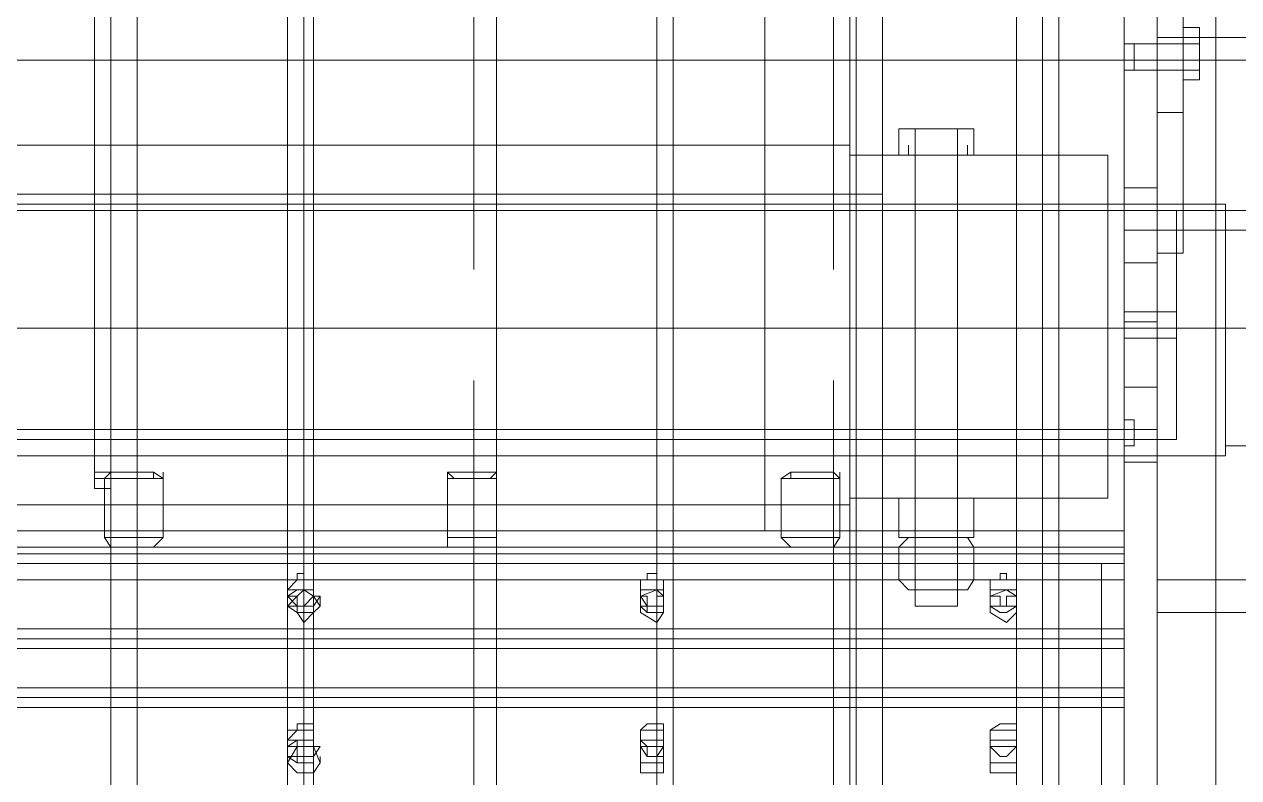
# Model space of a CAD drawing. Header units: millimetres. Extents: x 3220 to 226993, y 817 to 176024.
# Drawn here: x 73825 to 74363, y 88470 to 88804 of the extents above; entities that cross this region are included whole.
import ezdxf

# ---------------------------------------------------------------- set-up
doc = ezdxf.new("R2010")
doc.units = ezdxf.units.MM

# ---------------------------------------------------------------- blocks, each defined once
blk = doc.blocks.new('ligne broyage 2')
at = {"color": 7, "linetype": 'Continuous', "lineweight": 5, "true_color": 0x000007}
for points in [[(1697.35, 9545.77), (1697.35, 8427.57)], [(1697.35, 8427.57), (1697.35, 9545.77)], [(1711.82, 9545.77), (1711.82, 8427.57)], [(1671.32, 9360.61), (1671.32, 9030.79)], [(1747.99, 9338.91), (1747.99, 8468.07)], [(1759.56, 9338.91), (1759.56, 8468.07)], [(1830.44, 9338.91), (1830.44, 8468.07)], [(1840.57, 9338.91), (1840.57, 8928.08)], [(1911.45, 9338.91), (1911.45, 8468.07)], [(1918.68, 9338.91), (1918.68, 8468.07)], [(1989.56, 9338.91), (1989.56, 8468.07)], [(1999.69, 9338.91), (1999.69, 8928.08)], [(2070.57, 9338.91), (2070.57, 8468.07)], [(2082.15, 9338.91), (2082.15, 8468.07)], [(2148.69, 9338.91), (2148.69, 8468.07)], [(2160.26, 9338.91), (2160.26, 8928.08)], [(1740.75, 9153.75), (1740.75, 8653.23)], [(1818.87, 9142.18), (1818.87, 8664.81)], [(1833.33, 9142.18), (1833.33, 8664.81)], [(2160.26, 8838.4), (2160.26, 9075.64)], [(2167.49, 8838.4), (2167.49, 9075.64)], [(1870.94, 9068.4), (1870.94, 8812.36)], [(1911.45, 9068.4), (1911.45, 8852.86)], [(2074.91, 9064.06), (2074.91, 8690.85)], [(1685.78, 8935.32), (1685.78, 9049.6)], [(1678.55, 9035.13), (1678.55, 9027.9), (1678.55, 9027.9)], [(1678.55, 9035.13), (1685.78, 9035.13)], [(1678.55, 9035.13), (1678.55, 9030.79)], [(1685.78, 9030.79), (1685.78, 9035.13)], [(1685.78, 9035.13), (1685.78, 9030.79)], [(1685.78, 9030.79), (1685.78, 9035.13)], [(1671.32, 9020.67), (1671.32, 9030.79), (1629.37, 9030.79)], [(1697.35, 9030.79), (1671.32, 9030.79)], [(1678.55, 9011.99), (1678.55, 9030.79), (1678.55, 9030.79)], [(1685.78, 9027.9), (1685.78, 9030.79), (1685.78, 9030.79)], [(1678.55, 9027.9), (1678.55, 9016.33)], [(1678.55, 9027.9), (1685.78, 9027.9)], [(1707.48, 9027.9), (1685.78, 9027.9)], [(1707.48, 9027.9), (1685.78, 9027.9)], [(1685.78, 9027.9), (1685.78, 9016.33), (1685.78, 9016.33)], [(1697.35, 9027.9), (1685.78, 9027.9)], [(1711.82, 9027.9), (1697.35, 9027.9)], [(1707.48, 9027.9), (1707.48, 9016.33), (1711.82, 9016.33)], [(1711.82, 9027.9), (1707.48, 9027.9)], [(1711.82, 9027.9), (1707.48, 9027.9), (1707.48, 9016.33)], [(2495.87, 9020.67), (1629.37, 9020.67)], [(1671.32, 9020.67), (1671.32, 8954.12)], [(1685.78, 9016.33), (1685.78, 9020.67)], [(1685.78, 9016.33), (1685.78, 9020.67)], [(1678.55, 9011.99), (1678.55, 9016.33)], [(1678.55, 9016.33), (1685.78, 9016.33)], [(1678.55, 9016.33), (1678.55, 9011.99), (1678.55, 9011.99)], [(1707.48, 9016.33), (1685.78, 9016.33)], [(1685.78, 9016.33), (1707.48, 9016.33)], [(1685.78, 9011.99), (1685.78, 9016.33)], [(1685.78, 9011.99), (1685.78, 9016.33)], [(1685.78, 9011.99), (1685.78, 9016.33)], [(1685.78, 9016.33), (1697.35, 9016.33)], [(1697.35, 9016.33), (1711.82, 9016.33)], [(1711.82, 9016.33), (1707.48, 9016.33)], [(1678.55, 9011.99), (1685.78, 9011.99)], [(1697.35, 8997.52), (1685.78, 8997.52)], [(1785.6, 8990.29), (1778.36, 8990.29)], [(1778.36, 8990.29), (1778.36, 8978.71)], [(1781.26, 8990.29), (1778.36, 8990.29)], [(1807.29, 8990.29), (1781.26, 8990.29)], [(1785.6, 8990.29), (1785.6, 8978.71)], [(1785.6, 8990.29), (1811.63, 8990.29), (1807.29, 8990.29)], [(1804.4, 8990.29), (1804.4, 8978.71)], [(1811.63, 8990.29), (1811.63, 8978.71)], [(1781.26, 8978.71), (1781.26, 8983.05), (1781.26, 8983.05)], [(1807.29, 8978.71), (1807.29, 8983.05)], [(1811.63, 8978.71), (1811.63, 8983.05)], [(2315.04, 8983.05), (1833.33, 8983.05)], [(1719.05, 8978.71), (1719.05, 8826.82)], [(1781.26, 8978.71), (1719.05, 8978.71), (1719.05, 8978.71)], [(1785.6, 8978.71), (1778.36, 8978.71)], [(1807.29, 8978.71), (1781.26, 8978.71)], [(1785.6, 8978.71), (1781.26, 8978.71)], [(1785.6, 8978.71), (1785.6, 8779.09)], [(1804.4, 8978.71), (1785.6, 8978.71)], [(1804.4, 8779.09), (1804.4, 8978.71)], [(1804.4, 8978.71), (1811.63, 8978.71), (1807.29, 8978.71)], [(1807.29, 8978.71), (1804.4, 8978.71)], [(1833.33, 8978.71), (1807.29, 8978.71), (1807.29, 8978.71)], [(1711.82, 8964.25), (1697.35, 8964.25)], [(2329.51, 8961.36), (1818.87, 8961.36)], [(1666.98, 8954.12), (1614.9, 8954.12)], [(2495.87, 8954.12), (1629.37, 8954.12)], [(1671.32, 8954.12), (1671.32, 8945.44), (1629.37, 8945.44)], [(1785.6, 8957.02), (1666.98, 8957.02)], [(1666.98, 8957.02), (1666.98, 8845.63)], [(1688.68, 8852.86), (1688.68, 8954.12)], [(1697.35, 8954.12), (1688.68, 8954.12)], [(1697.35, 8954.12), (1697.35, 8957.02)], [(1711.82, 8954.12), (1697.35, 8954.12)], [(1697.35, 8945.44), (1697.35, 8954.12), (1697.35, 8954.12)], [(1785.6, 8957.02), (1804.4, 8957.02)], [(1785.6, 8957.02), (1804.4, 8957.02)], [(2345.42, 8957.02), (1804.4, 8957.02)], [(1671.32, 8945.44), (1671.32, 8617.07)], [(1697.35, 8945.44), (1671.32, 8945.44)], [(1697.35, 8945.44), (1711.82, 8945.44)], [(1697.35, 8935.32), (1685.78, 8935.32)], [(1697.35, 8930.98), (1711.82, 8930.98)], [(1697.35, 8909.28), (1688.68, 8909.28)], [(1711.82, 8909.28), (1697.35, 8909.28)], [(1697.35, 8904.94), (1697.35, 8909.28), (1697.35, 8909.28)], [(1711.82, 8904.94), (1697.35, 8904.94)], [(1697.35, 8897.71), (1697.35, 8904.94), (1697.35, 8904.94)], [(1688.68, 8897.71), (1697.35, 8897.71)], [(1697.35, 8897.71), (1711.82, 8897.71)], [(1840.57, 8878.9), (1840.57, 8468.07)], [(1999.69, 8878.9), (1999.69, 8468.07)], [(2160.26, 8878.9), (2160.26, 8468.07)], [(1697.35, 8876.01), (1711.82, 8876.01)], [(1711.82, 8857.2), (1697.35, 8857.2)], [(1707.48, 8849.97), (1707.48, 8861.54)], [(1711.82, 8861.54), (1707.48, 8861.54)], [(2440.9, 8857.2), (1711.82, 8857.2)], [(2440.9, 8857.2), (1711.82, 8857.2)], [(1711.82, 8852.86), (1688.68, 8852.86), (1688.68, 8852.86)], [(2440.9, 8852.86), (1711.82, 8852.86)], [(1711.82, 8852.86), (2440.9, 8852.86)], [(1614.9, 8849.97), (1666.98, 8849.97)], [(1711.82, 8849.97), (1707.48, 8849.97)], [(1785.6, 8845.63), (1785.6, 8849.97)], [(1666.98, 8845.63), (1785.6, 8845.63)], [(1697.35, 8842.74), (1711.82, 8842.74)], [(1804.4, 8845.63), (1785.6, 8845.63)], [(1804.4, 8845.63), (1785.6, 8845.63)], [(1804.4, 8845.63), (2345.42, 8845.63)], [(1818.87, 8845.63), (2329.51, 8845.63)], [(1837.67, 8809.46), (1840.57, 8805.13), (1859.37, 8805.13), (1863.71, 8809.46), (1837.67, 8809.46), (1837.67, 8835.5), (1840.57, 8838.4)], [(1837.67, 8835.5), (1837.67, 8838.4), (1837.67, 8838.4)], [(1863.71, 8835.5), (1859.37, 8838.4), (1840.57, 8838.4), (1837.67, 8835.5)], [(1837.67, 8835.5), (1863.71, 8835.5), (1863.71, 8835.5)], [(1859.37, 8838.4), (1840.57, 8838.4), (1840.57, 8835.5), (1859.37, 8835.5), (1859.37, 8838.4), (1863.71, 8835.5)], [(1863.71, 8809.46), (1863.71, 8835.5)], [(1989.56, 8838.4), (1989.56, 8809.46), (1989.56, 8809.46)], [(1989.56, 8835.5), (1989.56, 8838.4), (1989.56, 8838.4)], [(2011.26, 8838.4), (2011.26, 8809.46), (2011.26, 8809.46)], [(2141.45, 8838.4), (2137.12, 8835.5), (2137.12, 8809.46)], [(2137.12, 8835.5), (2137.12, 8838.4), (2137.12, 8838.4)], [(2160.26, 8831.16), (2160.26, 8838.4), (2167.49, 8838.4)], [(2167.49, 8838.4), (2167.49, 8831.16), (2160.26, 8831.16)], [(2163.15, 8835.5), (2160.26, 8838.4)], [(2160.26, 8835.5), (2167.49, 8835.5)], [(2163.15, 8809.46), (2163.15, 8835.5), (2163.15, 8835.5)], [(1785.6, 8826.82), (1785.6, 8831.16)], [(1804.4, 8826.82), (1804.4, 8831.16)], [(2167.49, 8831.16), (2160.26, 8831.16)], [(1719.05, 8826.82), (1785.6, 8826.82)], [(1785.6, 8826.82), (1778.36, 8826.82)], [(1781.26, 8826.82), (1778.36, 8826.82), (1778.36, 8809.46)], [(1807.29, 8826.82), (1781.26, 8826.82)], [(1785.6, 8809.46), (1785.6, 8826.82), (1785.6, 8826.82)], [(1785.6, 8809.46), (1785.6, 8826.82), (1785.6, 8826.82)], [(1785.6, 8826.82), (1785.6, 8809.46), (1785.6, 8809.46)], [(1785.6, 8826.82), (1804.4, 8826.82), (1804.4, 8809.46)], [(1804.4, 8826.82), (1785.6, 8826.82)], [(1804.4, 8826.82), (1811.63, 8826.82), (1811.63, 8809.46)], [(1804.4, 8826.82), (1833.33, 8826.82)], [(1811.63, 8826.82), (1807.29, 8826.82)], [(1833.33, 8823.93), (2315.04, 8823.93)], [(1711.82, 8812.36), (1837.67, 8812.36)], [(1778.36, 8809.46), (1785.6, 8809.46)], [(1778.36, 8805.13), (1781.26, 8809.46), (1778.36, 8809.46)], [(1785.6, 8809.46), (1785.6, 8805.13)], [(1811.63, 8809.46), (1785.6, 8809.46), (1785.6, 8809.46)], [(1804.4, 8805.13), (1804.4, 8809.46)], [(1811.63, 8805.13), (1807.29, 8809.46)], [(1807.29, 8809.46), (1811.63, 8809.46)], [(1837.67, 8812.36), (1863.71, 8812.36), (1863.71, 8812.36)], [(1863.71, 8812.36), (1989.56, 8812.36)], [(1989.56, 8812.36), (2011.26, 8812.36), (2011.26, 8812.36)], [(2011.26, 8812.36), (2137.12, 8812.36)], [(2137.12, 8812.36), (2163.15, 8812.36)], [(2163.15, 8812.36), (2289.01, 8812.36)], [(2440.9, 8805.13), (1711.82, 8805.13)], [(1785.6, 8805.13), (1778.36, 8805.13)], [(1778.36, 8790.66), (1778.36, 8805.13)], [(1785.6, 8786.32), (1785.6, 8805.13)], [(1785.6, 8790.66), (1785.6, 8805.13), (1785.6, 8786.32)], [(1811.63, 8805.13), (1785.6, 8805.13), (1785.6, 8805.13)], [(1804.4, 8786.32), (1804.4, 8805.13), (1804.4, 8790.66)], [(1804.4, 8786.32), (1804.4, 8805.13), (1804.4, 8805.13)], [(1811.63, 8805.13), (1811.63, 8790.66), (1804.4, 8790.66)], [(1711.82, 8802.23), (2440.9, 8802.23)], [(1711.82, 8802.23), (2440.9, 8802.23)], [(2440.9, 8802.23), (1711.82, 8802.23)], [(1711.82, 8797.89), (2440.9, 8797.89)], [(1711.82, 8797.89), (2440.9, 8797.89)], [(1711.82, 8797.89), (1721.95, 8797.89)], [(1721.95, 8790.66), (1721.95, 8797.89)], [(2070.57, 8786.32), (2070.57, 8783.43), (2074.91, 8779.09), (2077.81, 8779.09), (2077.81, 8783.43), (2082.15, 8783.43), (2082.15, 8790.66), (2077.81, 8790.66), (2077.81, 8793.55), (2074.91, 8793.55), (2074.91, 8790.66), (2070.57, 8790.66), (2070.57, 8783.43)], [(1496.28, 8790.66), (1697.35, 8790.66), (1697.35, 8790.66)], [(1711.82, 8790.66), (2440.9, 8790.66)], [(1711.82, 8790.66), (1721.95, 8790.66)], [(1721.95, 8667.7), (1721.95, 8790.66)], [(1759.56, 8786.32), (1759.56, 8779.09), (1771.13, 8779.09), (1771.13, 8790.66), (1759.56, 8790.66), (1759.56, 8783.43)], [(1759.56, 8786.32), (1759.56, 8790.66)], [(1778.36, 8790.66), (1785.6, 8790.66)], [(1778.36, 8790.66), (1781.26, 8786.32)], [(1785.6, 8786.32), (1785.6, 8790.66)], [(1804.4, 8790.66), (1785.6, 8790.66)], [(1804.4, 8786.32), (1804.4, 8790.66)], [(1807.29, 8786.32), (1811.63, 8790.66)], [(2082.15, 8786.32), (2082.15, 8790.66), (2082.15, 8790.66)], [(1771.13, 8783.43), (1771.13, 8786.32), (1759.56, 8786.32), (1759.56, 8783.43)], [(1759.56, 8783.43), (1759.56, 8786.32)], [(1759.56, 8783.43), (1759.56, 8779.09)], [(1759.56, 8783.43), (1759.56, 8779.09), (1759.56, 8779.09)], [(1759.56, 8779.09), (1759.56, 8783.43)], [(1759.56, 8783.43), (1759.56, 8779.09), (1771.13, 8779.09), (1771.13, 8783.43)], [(1771.13, 8783.43), (1771.13, 8786.32)], [(1771.13, 8783.43), (1771.13, 8786.32), (1771.13, 8786.32)], [(1771.13, 8783.43), (1771.13, 8786.32)], [(1771.13, 8779.09), (1771.13, 8783.43)], [(1807.29, 8786.32), (1781.26, 8786.32)], [(1804.4, 8779.09), (1804.4, 8783.43), (1804.4, 8783.43)], [(1925.91, 8783.43), (1925.91, 8786.32), (1915.79, 8786.32), (1915.79, 8779.09)], [(1915.79, 8786.32), (1915.79, 8783.43), (1915.79, 8783.43)], [(1915.79, 8783.43), (1915.79, 8786.32)], [(1915.79, 8783.43), (1915.79, 8779.09)], [(1915.79, 8779.09), (1915.79, 8783.43)], [(1915.79, 8783.43), (1915.79, 8779.09), (1923.02, 8779.09), (1925.91, 8783.43)], [(1925.91, 8783.43), (1925.91, 8786.32)], [(1925.91, 8783.43), (1925.91, 8786.32), (1925.91, 8786.32)], [(1925.91, 8779.09), (1925.91, 8783.43)], [(2082.15, 8783.43), (2082.15, 8786.32), (2070.57, 8786.32), (2070.57, 8783.43), (2067.68, 8783.43), (2070.57, 8779.09)], [(2067.68, 8783.43), (2067.68, 8779.09), (2067.68, 8779.09)], [(2067.68, 8779.09), (2067.68, 8783.43), (2067.68, 8783.43)], [(2070.57, 8783.43), (2070.57, 8786.32)], [(2070.57, 8783.43), (2070.57, 8779.09), (2077.81, 8779.09), (2082.15, 8783.43)], [(2082.15, 8783.43), (2082.15, 8786.32)], [(2082.15, 8783.43), (2082.15, 8786.32), (2082.15, 8786.32)], [(2082.15, 8779.09), (2082.15, 8783.43)], [(2082.15, 8783.43), (2082.15, 8779.09), (2082.15, 8779.09)], [(1697.35, 8776.19), (1655.4, 8776.19)], [(1759.56, 8779.09), (1763.9, 8776.19), (1766.79, 8776.19), (1771.13, 8779.09)], [(1915.79, 8779.09), (1915.79, 8776.19), (1923.02, 8776.19), (1925.91, 8779.09)], [(2070.57, 8779.09), (2070.57, 8776.19), (2077.81, 8776.19), (2077.81, 8779.09), (2082.15, 8779.09)], [(2440.9, 8768.96), (1711.82, 8768.96)], [(2440.9, 8764.62), (1711.82, 8764.62)], [(1711.82, 8764.62), (2440.9, 8764.62)], [(2440.9, 8760.28), (1711.82, 8760.28)], [(2440.9, 8742.92), (1711.82, 8742.92)], [(1711.82, 8738.58), (2440.9, 8738.58), (1711.82, 8738.58), (2440.9, 8738.58)], [(1711.82, 8738.58), (2440.9, 8738.58)], [(1711.82, 8734.24), (2440.9, 8734.24)], [(1771.13, 8719.78), (1771.13, 8724.12), (1771.13, 8724.12)], [(1915.79, 8719.78), (1915.79, 8724.12)], [(1925.91, 8719.78), (1925.91, 8724.12), (1925.91, 8724.12)], [(1925.91, 8719.78), (1925.91, 8724.12)], [(2082.15, 8719.78), (2082.15, 8724.12)], [(1759.56, 8719.78), (1759.56, 8716.88), (1759.56, 8716.88)], [(1759.56, 8719.78), (1759.56, 8712.54), (1759.56, 8712.54)], [(1771.13, 8712.54), (1771.13, 8719.78), (1759.56, 8719.78), (1759.56, 8709.65), (1771.13, 8709.65), (1771.13, 8719.78)], [(1759.56, 8716.88), (1763.9, 8712.54), (1766.79, 8712.54), (1771.13, 8716.88)], [(1771.13, 8716.88), (1771.13, 8719.78), (1771.13, 8719.78)], [(1915.79, 8719.78), (1915.79, 8716.88), (1915.79, 8716.88)], [(1915.79, 8719.78), (1915.79, 8712.54)], [(1915.79, 8716.88), (1915.79, 8712.54), (1923.02, 8712.54), (1923.02, 8716.88), (1925.91, 8716.88)], [(1925.91, 8712.54), (1925.91, 8719.78)], [(1925.91, 8716.88), (1925.91, 8719.78), (1925.91, 8719.78)], [(2070.57, 8719.78), (2070.57, 8716.88), (2070.57, 8716.88)], [(2070.57, 8719.78), (2070.57, 8712.54)], [(2070.57, 8716.88), (2070.57, 8712.54), (2077.81, 8712.54), (2077.81, 8716.88), (2082.15, 8716.88)], [(2082.15, 8716.88), (2082.15, 8719.78), (2082.15, 8719.78)], [(2082.15, 8712.54), (2082.15, 8719.78)], [(2082.15, 8712.54), (2082.15, 8716.88), (2082.15, 8716.88)], [(1759.56, 8712.54), (1759.56, 8709.65), (1759.56, 8709.65)], [(1759.56, 8709.65), (1759.56, 8712.54)], [(1771.13, 8709.65), (1771.13, 8712.54), (1771.13, 8712.54)], [(1771.13, 8709.65), (1771.13, 8712.54)], [(1915.79, 8712.54), (1915.79, 8709.65), (1915.79, 8709.65)], [(1915.79, 8709.65), (1915.79, 8712.54)], [(1925.91, 8709.65), (1925.91, 8712.54), (1925.91, 8712.54)], [(1925.91, 8709.65), (1925.91, 8712.54)], [(2067.68, 8712.54), (2067.68, 8709.65)], [(2067.68, 8709.65), (2067.68, 8712.54)], [(2082.15, 8709.65), (2082.15, 8712.54)], [(2082.15, 8709.65), (2082.15, 8712.54)]]:
    blk.add_lwpolyline(points, dxfattribs=at)
at = {"color": 1, "linetype": 'Continuous', "lineweight": 5, "true_color": 0x000001}
blk.add_lwpolyline([(85.86, 8902.05), (2673.8, 8902.05), (2673.8, 8902.05)], dxfattribs=at)
at = {"color": 7, "linetype": 'Continuous', "lineweight": 5, "true_color": 0x000007}
for points in [[(1911.45, 8852.86), (2160.26, 8852.86)], [(2167.49, 8852.86), (2414.86, 8852.86)], [(1989.56, 8838.4), (1992.46, 8835.5), (2008.37, 8835.5), (2011.26, 8838.4)], [(2011.26, 8835.5), (2011.26, 8838.4), (1989.56, 8838.4), (1989.56, 8835.5)], [(2163.15, 8835.5), (2160.26, 8838.4), (2141.45, 8838.4), (2137.12, 8835.5)], [(2160.26, 8838.4), (2141.45, 8838.4), (2141.45, 8835.5), (2160.26, 8835.5)], [(1804.4, 8809.46), (1804.4, 8826.82)], [(1807.29, 8809.46), (1781.26, 8809.46)], [(1870.94, 8812.36), (2455.36, 8812.36)], [(1989.56, 8809.46), (1989.56, 8805.13), (2011.26, 8805.13), (2011.26, 8809.46)], [(2137.12, 8809.46), (2141.45, 8805.13), (2160.26, 8805.13), (2163.15, 8809.46)], [(1771.13, 8786.32), (1771.13, 8790.66), (1766.79, 8790.66), (1766.79, 8793.55), (1763.9, 8793.55), (1763.9, 8790.66), (1759.56, 8790.66), (1759.56, 8783.43), (1763.9, 8783.43), (1763.9, 8779.09), (1766.79, 8779.09), (1766.79, 8783.43), (1771.13, 8783.43)], [(1925.91, 8786.32), (1925.91, 8790.66), (1923.02, 8790.66), (1923.02, 8793.55), (1918.68, 8793.55), (1918.68, 8790.66), (1915.79, 8790.66), (1915.79, 8783.43), (1918.68, 8783.43), (1918.68, 8779.09), (1923.02, 8779.09), (1923.02, 8783.43), (1925.91, 8783.43)], [(1925.91, 8783.43), (1925.91, 8790.66), (1915.79, 8790.66), (1915.79, 8779.09), (1925.91, 8779.09)], [(2082.15, 8783.43), (2082.15, 8786.32), (2077.81, 8790.66), (2070.57, 8790.66), (2070.57, 8779.09), (2077.81, 8779.09)], [(1763.9, 8771.85), (1759.56, 8776.19), (1759.56, 8783.43), (1763.9, 8786.32), (1771.13, 8783.43), (1771.13, 8776.19)], [(1759.56, 8783.43), (1759.56, 8779.09), (1763.9, 8776.19), (1766.79, 8776.19), (1771.13, 8779.09), (1771.13, 8786.32), (1759.56, 8786.32)], [(1771.13, 8779.09), (1771.13, 8783.43)], [(1918.68, 8771.85), (1915.79, 8776.19), (1915.79, 8783.43), (1918.68, 8786.32), (1925.91, 8783.43), (1925.91, 8776.19)], [(1915.79, 8783.43), (1915.79, 8776.19), (1923.02, 8776.19), (1923.02, 8779.09), (1925.91, 8779.09), (1925.91, 8786.32), (1915.79, 8786.32)], [(1925.91, 8779.09), (1925.91, 8783.43)], [(2074.91, 8771.85), (2070.57, 8776.19), (2067.68, 8779.09), (2070.57, 8783.43), (2074.91, 8786.32), (2077.81, 8783.43), (2082.15, 8779.09), (2077.81, 8776.19)], [(2070.57, 8783.43), (2070.57, 8776.19), (2077.81, 8776.19), (2077.81, 8779.09), (2082.15, 8779.09), (2082.15, 8783.43), (2077.81, 8786.32), (2070.57, 8786.32)], [(1785.6, 8779.09), (1804.4, 8779.09)], [(1711.82, 8768.96), (2440.9, 8768.96)], [(1759.56, 8719.78), (1759.56, 8716.88), (1771.13, 8716.88), (1771.13, 8724.12), (1766.79, 8727.01), (1759.56, 8727.01)], [(1771.13, 8719.78), (1771.13, 8724.12), (1759.56, 8724.12), (1759.56, 8716.88), (1763.9, 8712.54), (1766.79, 8712.54), (1771.13, 8716.88)], [(1915.79, 8719.78), (1915.79, 8716.88), (1923.02, 8716.88), (1925.91, 8719.78), (1925.91, 8724.12), (1923.02, 8727.01), (1915.79, 8727.01)], [(1925.91, 8719.78), (1925.91, 8724.12), (1915.79, 8724.12), (1915.79, 8716.88), (1918.68, 8712.54), (1923.02, 8712.54), (1925.91, 8716.88)], [(2082.15, 8719.78), (2082.15, 8724.12), (2077.81, 8724.12), (2077.81, 8727.01), (2070.57, 8727.01), (2070.57, 8716.88), (2077.81, 8716.88), (2077.81, 8719.78)], [(2070.57, 8719.78), (2070.57, 8712.54), (2077.81, 8712.54), (2077.81, 8716.88), (2082.15, 8716.88), (2082.15, 8719.78), (2077.81, 8724.12), (2070.57, 8724.12)], [(1759.56, 8712.54), (1759.56, 8709.65), (1771.13, 8709.65), (1771.13, 8719.78), (1759.56, 8719.78)], [(1763.9, 8705.31), (1759.56, 8705.31), (1759.56, 8716.88), (1771.13, 8716.88), (1771.13, 8705.31)], [(1925.91, 8712.54), (1925.91, 8719.78), (1915.79, 8719.78), (1915.79, 8709.65), (1925.91, 8709.65)], [(1915.79, 8712.54), (1915.79, 8709.65), (1925.91, 8709.65), (1925.91, 8719.78), (1915.79, 8719.78)], [(1918.68, 8705.31), (1915.79, 8705.31), (1915.79, 8716.88), (1925.91, 8716.88), (1925.91, 8705.31)], [(2070.57, 8712.54), (2070.57, 8709.65), (2077.81, 8709.65), (2082.15, 8712.54), (2082.15, 8716.88), (2077.81, 8719.78), (2070.57, 8719.78), (2070.57, 8716.88), (2067.68, 8716.88)], [(2074.91, 8705.31), (2070.57, 8705.31), (2067.68, 8709.65), (2070.57, 8716.88), (2077.81, 8716.88), (2082.15, 8709.65), (2077.81, 8705.31)], [(2070.57, 8712.54), (2070.57, 8709.65), (2077.81, 8709.65), (2077.81, 8712.54), (2082.15, 8712.54), (2082.15, 8716.88), (2077.81, 8716.88), (2077.81, 8719.78), (2070.57, 8719.78)]]:
    blk.add_lwpolyline(points, close=True, dxfattribs=at)

msp = doc.modelspace()

# ---------------------------------------------------------------- block references
at = {"xscale": -1}
msp.add_blockref('ligne broyage 2', (76023.71, 79767.2), dxfattribs=at)

doc.saveas('drawing.dxf')
